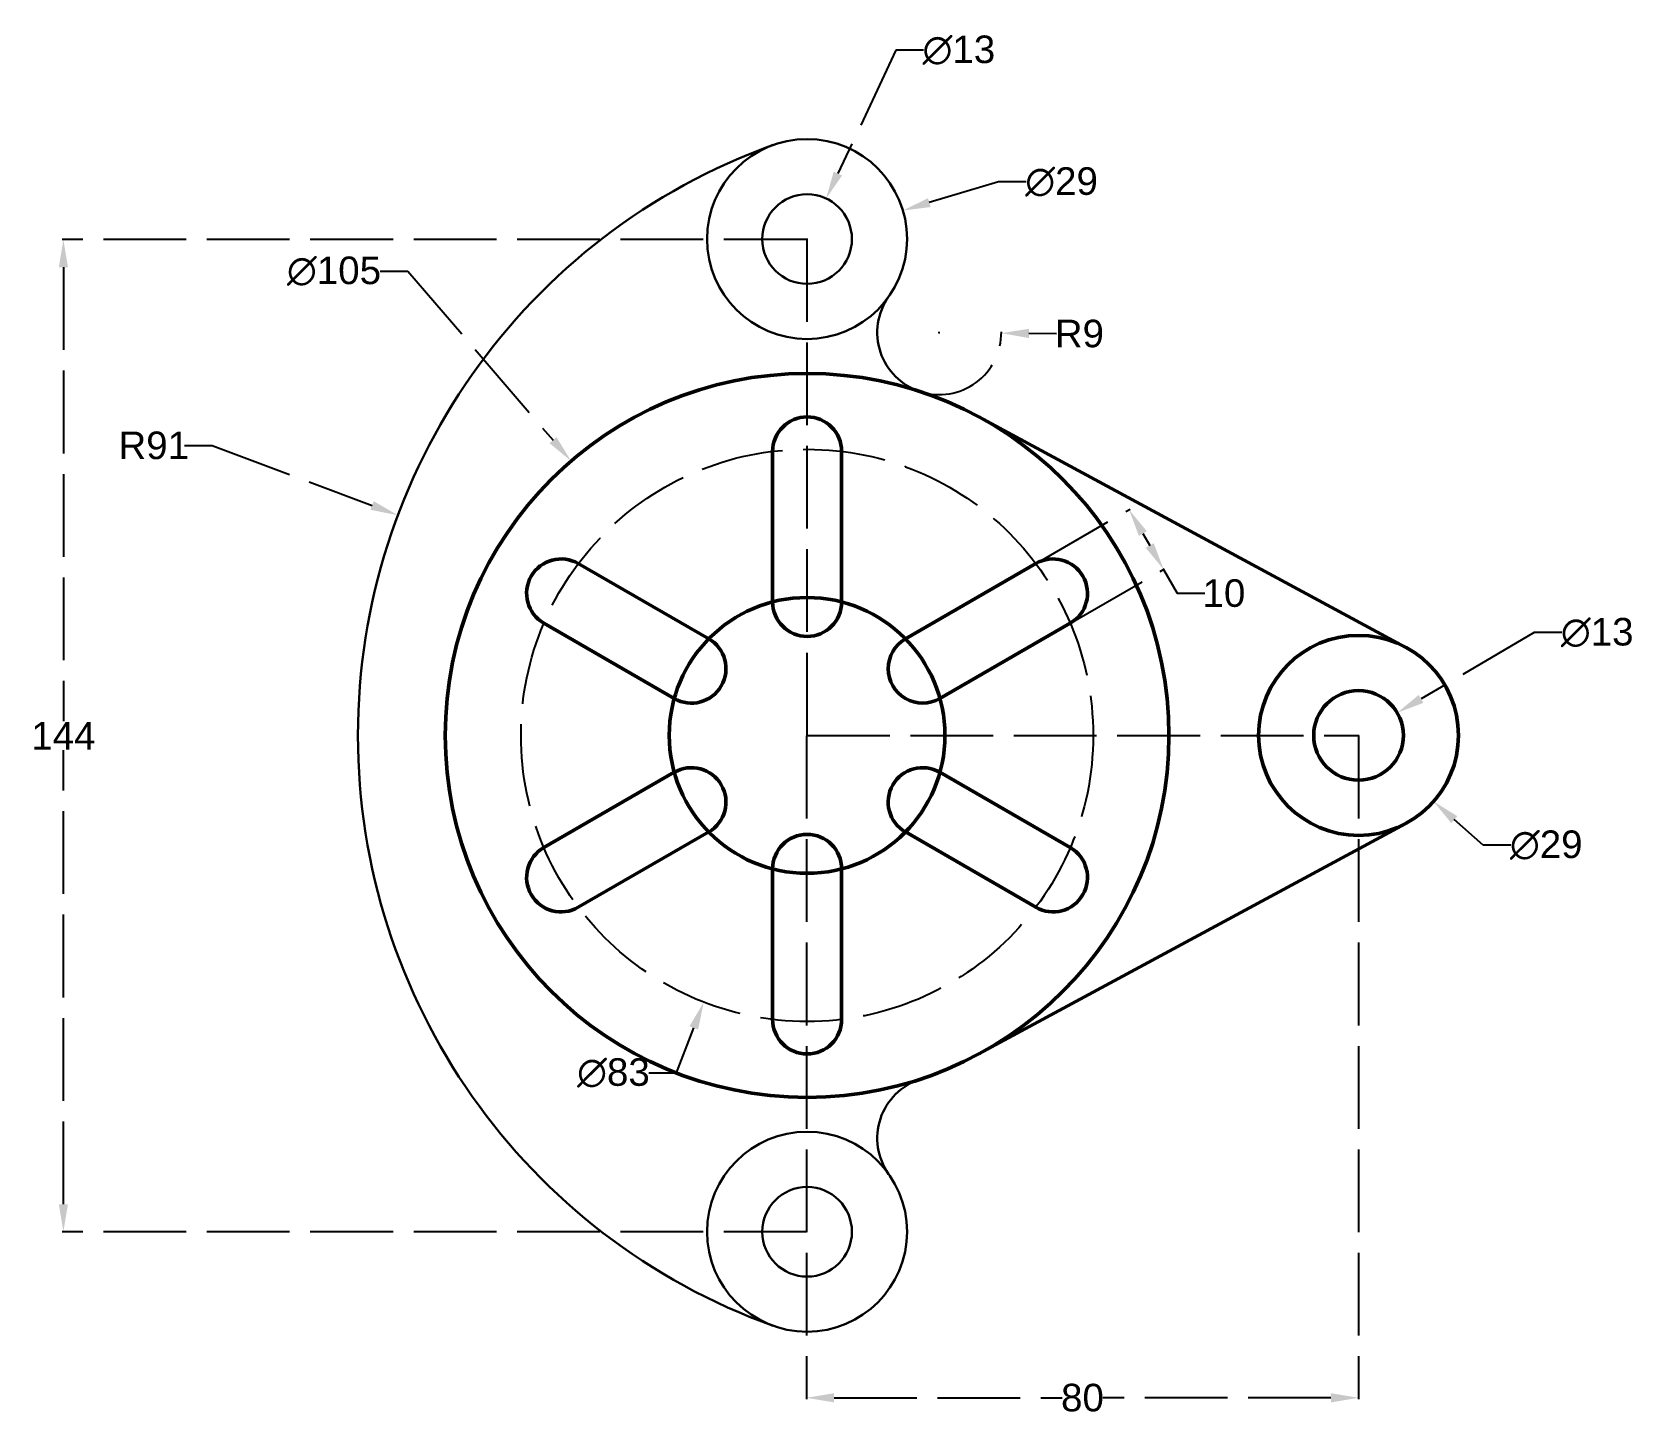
# Model space of a CAD drawing. Header units: centimetres. Extents: x -92 to 141, y -297 to 437.
# Drawn here: x -91.8 to 141, y -296.6 to -95.9 of the extents above.
import ezdxf

# ---------------------------------------------------------------- set-up
doc = ezdxf.new("R2010")
doc.units = ezdxf.units.CM
doc.header["$MEASUREMENT"] = 0
doc.linetypes.add('ACAD_ISO02W100', pattern=[15, 12, -3])
for name, color, linetype, lineweight in [('Layer1', 170, 'Continuous', 50), ('Layer2', 100, 'Continuous', 30), ('Layer3', 50, 'ACAD_ISO02W100', 9)]:
    doc.layers.add(name, color=color, linetype=linetype, lineweight=lineweight)
doc.layers.add('Layer4', color=8, linetype='ACAD_ISO02W100')
doc.styles.get("Standard").update_dxf_attribs({"font": 'arial.ttf'})
doc.dimstyles.get("Standard").update_dxf_attribs({"dimtxt": 4, "dimasz": 4, "dimexe": 0.18, "dimexo": 0.0625, "dimgap": 0.09, "dimtad": 0, "dimtih": 1, "dimtoh": 1, "dimdec": 0, "dimzin": 0, "dimdsep": 46, "dimtxsty": 'Standard', "dimcen": 0.09, "dimadec": 0, "dimazin": 0, "dimtfac": 1, "dimtdec": 0, "dimtofl": 0, "dimtmove": 0, "dimatfit": 3, "dimfxl": 1, "dimtolj": 1, "dimtzin": 0, "dimarcsym": 0})

# ---------------------------------------------------------------- blocks, each defined once
blk = doc.blocks.new('*U10')
for p, q in [((-5, -10.92), (-5, 10.92)), ((5, -10.92), (5, 10.92))]:
    blk.add_line(p, q)
for centre, start, end in [((0, 10.92), 0, 180), ((0, -10.92), 180, 0)]:
    blk.add_arc(centre, 5, start, end)
blk = doc.blocks.new('*U11')
at = {"layer": 'Layer1', "color": 0, "linetype": 'ByBlock', "lineweight": -2, "transparency": 16777216}
blk.add_blockref('*U10', (20.67, -167.62), dxfattribs=at)
for p, rotation in [((-5.56, -182.76), 59.99999999999999), ((46.89, -182.76), 299.9999999999999), ((-5.56, -213.04), 120), ((46.89, -213.04), 240), ((20.67, -228.18), 180)]:
    blk.add_blockref('*U10', p, dxfattribs=dict(at, rotation=rotation))
blk = doc.blocks.new('*D12')
at = {"layer": 'Defpoints', "color": 0, "transparency": 16777216}
for p in [(-38.69, -165.96), (46.52, -197.9)]:
    blk.add_point(p, dxfattribs=at)
at = {"layer": 'Layer3', "color": 0, "lineweight": -2, "transparency": 16777216}
for p, q in [((-69.63, -155.85), (-65.63, -155.85)), ((-65.63, -155.85), (-42.44, -164.55)), ((46.52, -197.99), (46.52, -197.81)), ((46.43, -197.9), (46.61, -197.9))]:
    blk.add_line(p, q, dxfattribs=at)
at = {"layer": 'Layer3', "color": 0, "transparency": 16777216}
blk.add_solid([(-42.2, -163.93), (-42.67, -165.18), (-38.69, -165.96)], dxfattribs=at)
at = {"layer": 'Layer3', "color": 0, "transparency": 16777216, "insert": (-74.11, -155.85), "char_height": 4, "attachment_point": 5}
blk.add_mtext('\\A1;R91', dxfattribs=at)
blk = doc.blocks.new('*D13')
at = {"layer": 'Defpoints', "color": 0, "transparency": 16777216}
for p in [(23.43, -120.02), (17.9, -131.78)]:
    blk.add_point(p, dxfattribs=at)
at = {"layer": 'Layer3', "color": 0, "lineweight": -2, "transparency": 16777216}
for p, q in [((33.55, -98.51), (25.14, -116.4)), ((37.55, -98.51), (33.55, -98.51)), ((20.58, -125.9), (20.76, -125.9)), ((20.67, -125.99), (20.67, -125.81))]:
    blk.add_line(p, q, dxfattribs=at)
at = {"layer": 'Layer3', "color": 0, "transparency": 16777216}
blk.add_solid([(24.53, -116.12), (25.74, -116.69), (23.43, -120.02)], dxfattribs=at)
at = {"layer": 'Layer3', "color": 0, "transparency": 16777216, "insert": (42.69, -98.51), "char_height": 4, "attachment_point": 5}
blk.add_mtext('\\A1;∅13', dxfattribs=at)
blk = doc.blocks.new('*D14')
at = {"layer": 'Defpoints', "color": 0, "transparency": 16777216}
for p in [(34.56, -121.76), (6.77, -130.04)]:
    blk.add_point(p, dxfattribs=at)
at = {"layer": 'Layer3', "color": 0, "lineweight": -2, "transparency": 16777216}
for p, q in [((48.46, -117.62), (38.4, -120.62)), ((52.46, -117.62), (48.46, -117.62)), ((20.58, -125.9), (20.76, -125.9)), ((20.67, -125.99), (20.67, -125.81))]:
    blk.add_line(p, q, dxfattribs=at)
at = {"layer": 'Layer3', "color": 0, "transparency": 16777216}
blk.add_solid([(38.21, -119.98), (38.59, -121.26), (34.56, -121.76)], dxfattribs=at)
at = {"layer": 'Layer3', "color": 0, "transparency": 16777216, "insert": (57.59, -117.62), "char_height": 4, "attachment_point": 5}
blk.add_mtext('\\A1;∅29', dxfattribs=at)
blk = doc.blocks.new('*D15')
at = {"layer": 'Defpoints', "color": 0, "transparency": 16777216}
for p in [(35.65, -159.2), (5.68, -236.6)]:
    blk.add_point(p, dxfattribs=at)
at = {"layer": 'Layer3', "color": 0, "lineweight": -2, "transparency": 16777216}
for p, q in [((20.67, -197.99), (20.67, -197.81)), ((20.58, -197.9), (20.76, -197.9)), ((1.71, -246.86), (4.24, -240.33)), ((-2.29, -246.86), (1.71, -246.86))]:
    blk.add_line(p, q, dxfattribs=at)
at = {"layer": 'Layer3', "color": 0, "transparency": 16777216}
blk.add_solid([(3.61, -240.09), (4.86, -240.57), (5.68, -236.6)], dxfattribs=at)
at = {"layer": 'Layer3', "color": 0, "transparency": 16777216, "insert": (-7.42, -246.86), "char_height": 4, "attachment_point": 5}
blk.add_mtext('\\A1;∅83', dxfattribs=at)
blk = doc.blocks.new('*D16')
at = {"layer": 'Defpoints', "color": 0, "transparency": 16777216}
for p in [(-13.57, -158.1), (54.91, -237.7)]:
    blk.add_point(p, dxfattribs=at)
at = {"layer": 'Layer3', "color": 0, "lineweight": -2, "transparency": 16777216}
for p, q in [((-41.26, -130.57), (-37.26, -130.57)), ((-37.26, -130.57), (-16.18, -155.07)), ((20.67, -197.99), (20.67, -197.81)), ((20.58, -197.9), (20.76, -197.9))]:
    blk.add_line(p, q, dxfattribs=at)
at = {"layer": 'Layer3', "color": 0, "transparency": 16777216}
blk.add_solid([(-15.68, -154.64), (-16.69, -155.51), (-13.57, -158.1)], dxfattribs=at)
at = {"layer": 'Layer3', "color": 0, "transparency": 16777216, "insert": (-47.96, -130.57), "char_height": 4, "attachment_point": 5}
blk.add_mtext('\\A1;∅105', dxfattribs=at)
blk = doc.blocks.new('*D17')
at = {"layer": 'Defpoints', "color": 0, "transparency": 16777216}
for p in [(106.28, -194.62), (95.06, -201.18)]:
    blk.add_point(p, dxfattribs=at)
at = {"layer": 'Layer3', "color": 0, "lineweight": -2, "transparency": 16777216}
for p, q in [((126.16, -182.99), (109.73, -192.6)), ((130.16, -182.99), (126.16, -182.99)), ((100.67, -197.99), (100.67, -197.81)), ((100.58, -197.9), (100.76, -197.9))]:
    blk.add_line(p, q, dxfattribs=at)
at = {"layer": 'Layer3', "color": 0, "transparency": 16777216}
blk.add_solid([(109.39, -192.03), (110.07, -193.18), (106.28, -194.62)], dxfattribs=at)
at = {"layer": 'Layer3', "color": 0, "transparency": 16777216, "insert": (135.29, -182.99), "char_height": 4, "attachment_point": 5}
blk.add_mtext('\\A1;∅13', dxfattribs=at)
blk = doc.blocks.new('*D18')
at = {"layer": 'Defpoints', "color": 0, "transparency": 16777216}
for p in [(89.78, -188.33), (111.55, -207.48)]:
    blk.add_point(p, dxfattribs=at)
at = {"layer": 'Layer3', "color": 0, "lineweight": -2, "transparency": 16777216}
for p, q in [((100.67, -197.99), (100.67, -197.81)), ((100.58, -197.9), (100.76, -197.9)), ((118.76, -213.82), (114.56, -210.12)), ((122.76, -213.82), (118.76, -213.82))]:
    blk.add_line(p, q, dxfattribs=at)
at = {"layer": 'Layer3', "color": 0, "transparency": 16777216}
blk.add_solid([(115, -209.62), (114.12, -210.62), (111.55, -207.48)], dxfattribs=at)
at = {"layer": 'Layer3', "color": 0, "transparency": 16777216, "insert": (127.9, -213.82), "char_height": 4, "attachment_point": 5}
blk.add_mtext('\\A1;∅29', dxfattribs=at)
blk = doc.blocks.new('*D19')
at = {"layer": 'Defpoints', "color": 0, "transparency": 16777216}
for p in [(20.67, -125.99), (-87.22, -269.9), (20.67, -269.9)]:
    blk.add_point(p, dxfattribs=at)
at = {"layer": 'Layer3', "color": 0, "lineweight": -2, "transparency": 16777216}
for p, q in [((20.6, -125.99), (-87.4, -125.99)), ((-87.22, -129.99), (-87.22, -195.85)), ((-87.22, -265.9), (-87.22, -200.05)), ((20.6, -269.9), (-87.4, -269.9))]:
    blk.add_line(p, q, dxfattribs=at)
at = {"layer": 'Layer3', "color": 0, "transparency": 16777216}
for points in [[(-87.88, -129.99), (-86.55, -129.99), (-87.22, -125.99)], [(-87.88, -265.9), (-86.55, -265.9), (-87.22, -269.9)]]:
    blk.add_solid(points, dxfattribs=at)
at = {"layer": 'Layer3', "color": 0, "transparency": 16777216, "insert": (-87.22, -197.95), "char_height": 4, "attachment_point": 5}
blk.add_mtext('\\A1;144', dxfattribs=at)
blk = doc.blocks.new('*D20')
at = {"layer": 'Defpoints', "color": 0, "transparency": 16777216}
for p in [(20.58, -197.9), (100.67, -197.9), (100.67, -293.98)]:
    blk.add_point(p, dxfattribs=at)
at = {"layer": 'Layer3', "color": 0, "lineweight": -2, "transparency": 16777216}
for p, q in [((20.58, -197.96), (20.58, -294.16)), ((100.67, -197.96), (100.67, -294.16)), ((24.58, -293.98), (57.67, -293.98)), ((96.67, -293.98), (63.57, -293.98))]:
    blk.add_line(p, q, dxfattribs=at)
at = {"layer": 'Layer3', "color": 0, "transparency": 16777216}
for points in [[(24.58, -293.32), (24.58, -294.65), (20.58, -293.98)], [(96.67, -293.32), (96.67, -294.65), (100.67, -293.98)]]:
    blk.add_solid(points, dxfattribs=at)
at = {"layer": 'Layer3', "color": 0, "transparency": 16777216, "insert": (60.62, -293.98), "char_height": 4, "attachment_point": 5}
blk.add_mtext('\\A1;80', dxfattribs=at)
blk = doc.blocks.new('*D21')
at = {"layer": 'Defpoints', "color": 0, "transparency": 16777216}
for p in [(53.84, -172.97), (72.38, -173.82), (58.84, -181.63)]:
    blk.add_point(p, dxfattribs=at)
at = {"layer": 'Layer3', "color": 0, "lineweight": -2, "transparency": 16777216}
for p, q in [((53.9, -172.94), (67.54, -165.07)), ((69.38, -168.62), (70.38, -170.35)), ((58.9, -181.6), (72.54, -173.73)), ((72.38, -173.82), (74.38, -177.28)), ((74.38, -177.28), (78.38, -177.28))]:
    blk.add_line(p, q, dxfattribs=at)
at = {"layer": 'Layer3', "color": 0, "transparency": 16777216}
for points in [[(69.96, -168.29), (68.8, -168.96), (67.38, -165.16)], [(70.96, -170.02), (69.8, -170.69), (72.38, -173.82)]]:
    blk.add_solid(points, dxfattribs=at)
at = {"layer": 'Layer3', "color": 0, "transparency": 16777216, "insert": (81.14, -177.28), "char_height": 4, "attachment_point": 5}
blk.add_mtext('\\A1;10', dxfattribs=at)
blk = doc.blocks.new('*D22')
at = {"layer": 'Defpoints', "color": 0, "transparency": 16777216}
for p in [(39.85, -139.47), (48.85, -139.55)]:
    blk.add_point(p, dxfattribs=at)
at = {"layer": 'Layer3', "color": 0, "lineweight": -2, "transparency": 16777216}
for p, q in [((39.76, -139.47), (39.94, -139.47)), ((39.85, -139.56), (39.85, -139.38)), ((56.85, -139.63), (52.85, -139.59))]:
    blk.add_line(p, q, dxfattribs=at)
blk.add_arc((39.85, -139.47), 9, 252.2196, 0.6237, dxfattribs=at)
at = {"layer": 'Layer3', "color": 0, "transparency": 16777216}
blk.add_solid([(52.86, -138.92), (52.85, -140.26), (48.85, -139.55)], dxfattribs=at)
at = {"layer": 'Layer3', "color": 0, "transparency": 16777216, "insert": (60.17, -139.63), "char_height": 4, "attachment_point": 5}
blk.add_mtext('\\A1;R9', dxfattribs=at)

msp = doc.modelspace()

# ---------------------------------------------------------------- linework, layer by layer
at = {"layer": 'Layer1'}
for p, q in [((45.6, -151.7), (107.55, -185.14)), ((45.6, -244.1), (107.55, -210.66))]:
    msp.add_line(p, q, dxfattribs=at)
for centre, radius in [((20.67, -197.9), 52.5), ((20.67, -197.9), 20), ((100.67, -197.9), 14.5), ((100.67, -197.9), 6.5)]:
    msp.add_circle(centre, radius, dxfattribs=at)
at = {"layer": 'Layer2'}
for centre, radius in [((20.67, -125.9), 14.5), ((20.67, -125.9), 6.5), ((20.67, -269.9), 14.5), ((20.67, -269.9), 6.5)]:
    msp.add_circle(centre, radius, dxfattribs=at)
for centre, radius, start, end in [((46.52, -197.9), 91, 109.7499, 250.2501), ((39.85, -139.47), 9, 144.7305, 251.8217), ((39.85, -256.33), 9, 108.1783, 215.2695)]:
    msp.add_arc(centre, radius, start, end, dxfattribs=at)
at = {"layer": 'Layer4'}
for q in [(20.67, -125.9), (100.67, -197.9)]:
    msp.add_line((20.67, -197.9), q, dxfattribs=at)
msp.add_circle((20.67, -197.9), 41.5, dxfattribs=at)

# ---------------------------------------------------------------- block references
at = {"layer": 'Layer1'}
msp.add_blockref('*U11', (0, 0), dxfattribs=at)

# ---------------------------------------------------------------- dimensions: what is measured, and where the dimension line sits
at = {"layer": 'Layer3'}
for p1, p2, picture, middle in [((17.9, -131.78), (23.43, -120.02), '*D13', (42.69, -98.51)), ((6.77, -130.04), (34.56, -121.76), '*D14', (57.59, -117.62)), ((54.91, -237.7), (-13.57, -158.1), '*D16', (-47.96, -130.57)), ((35.65, -159.2), (5.68, -236.6), '*D15', (-7.42, -246.86)), ((95.06, -201.18), (106.28, -194.62), '*D17', (135.29, -182.99)), ((89.78, -188.33), (111.55, -207.48), '*D18', (127.9, -213.82))]:
    dim = msp.add_diameter_dim_2p(p1=p1, p2=p2, dimstyle='Standard', dxfattribs=at)
    dim.commit()
    dim.dimension.update_dxf_attribs({"geometry": picture, "text_midpoint": middle, "dimtype": 163})
dim = msp.add_linear_dim(base=(-87.22, -269.9), p1=(20.67, -125.99), p2=(20.67, -269.9), angle=90, dimstyle='Standard', dxfattribs=at)
dim.commit()
dim.dimension.update_dxf_attribs({"geometry": '*D19', "text_midpoint": (-87.22, -197.95)})
dim = msp.add_radius_dim(center=(39.85, -139.47), mpoint=(48.85, -139.55), dimstyle='Standard', dxfattribs=at)
dim.commit()
dim.dimension.update_dxf_attribs({"geometry": '*D22', "text_midpoint": (60.17, -139.63)})
dim = msp.add_radius_dim(center=(46.52, -197.9), mpoint=(-38.69, -165.96), dimstyle='Standard', dxfattribs=at)
dim.commit()
dim.dimension.update_dxf_attribs({"geometry": '*D12', "text_midpoint": (-74.11, -155.85), "dimtype": 164})
dim = msp.add_aligned_dim(p1=(53.84, -172.97), p2=(58.84, -181.63), distance=15.63, dimstyle='Standard', dxfattribs=at)
dim.commit()
dim.dimension.update_dxf_attribs({"geometry": '*D21', "text_midpoint": (81.14, -177.28)})
dim = msp.add_linear_dim(base=(100.67, -293.98), p1=(20.58, -197.9), p2=(100.67, -197.9), dimstyle='Standard', dxfattribs=at)
dim.commit()
dim.dimension.update_dxf_attribs({"geometry": '*D20', "text_midpoint": (60.62, -293.98)})

doc.saveas('drawing.dxf')
